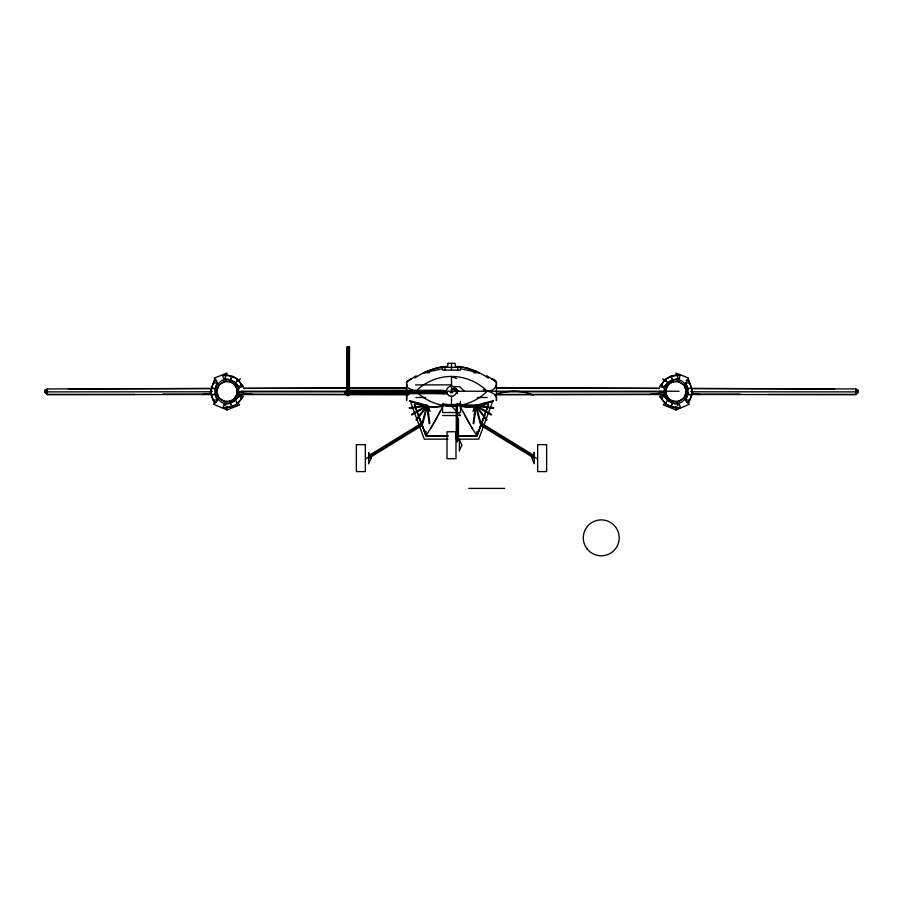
<?xml version="1.0" encoding="UTF-8"?>
<svg xmlns="http://www.w3.org/2000/svg" width="903" height="903" viewBox="0 0 903 903"><rect width="100%" height="100%" fill="white"/><g stroke="black" fill="none" stroke-linecap="round" stroke-linejoin="round"><path stroke-width="1.35" d="M211.189 388.73L214.677 379.824L217.544 382.996L215.535 388.55L215.535 394.453L217.544 399.995C213.785 408.574 210.207 392.41 211.189 388.979M348.806 347.192L348.806 392.004L346.775 390.672L346.775 347.192L349.438 347.192L349.438 390.31L348.806 392.004L347.847 391.642L345.262 393.561L347.35 393.031L347.757 395.627L345.285 393.448L346.786 390.615L349.698 392.342L348.366 391.101L348.366 347.192M349.698 392.342L348.93 391.112L349.111 347.192M349.1 390.92L349.416 347.192M406.598 400.481L406.598 393.855M406.598 390.491L406.598 381.935L416.148 375.795M425.708 431.487L425.708 434.794L425.708 431.205M477.292 431.205L477.292 434.794L477.292 431.487M496.402 400.514L496.402 381.958L486.649 375.682M687.894 392.591L687.883 394.521L685.558 400.108M211.167 392.534L211.178 391.778M691.811 388.595L688.323 379.824L685.456 382.996L687.465 388.55L687.465 394.453L685.456 399.995C688.955 407.682 692.082 395.006 691.822 391.383M211.167 391.71C208.401 386.789 218.887 388.662 213.322 388.55M406.598 383.775L407.558 387.579L413.077 390.412M691.822 393.855L691.811 394.792L687.465 394.453L689.678 394.453M348.795 351.493L348.445 361.268L347.395 351.493L348.795 351.493L348.795 387.41L347.395 387.41L348.445 377.635L348.795 387.41M214.677 379.824L214.09 383.346M688.323 403.167L688.91 399.657M484.685 407.23L484.776 406.576M447.459 367.352L448.046 363.333M346.944 390.604C342.598 391.575 348.073 397.862 347.847 394.43L349.122 393.64L348.976 391.733M350.42 393.64L347.757 395.627L350.42 393.64L349.122 393.64L349.009 392.241L447.29 392.241M477.292 434.794L483.331 418.676M418.416 403.731L418.586 403.088M488.444 404.544L487.88 403.675L478.116 406.113M215.546 388.866L216.709 384.904L221.912 380.4L227.353 379.621M687.454 394.137L686.291 398.099L681.088 402.603L674.281 403.573M488.128 405.594L488.388 404.736M457.708 435.833L477.01 435.833L488.038 405.876M239.837 400.695L237.726 403.528L232.026 406.824L223.018 407.987L224.339 403.923L230.141 402.885L235.254 399.927L239.058 395.424L243.234 396.315L237.974 403.212M662.915 382.545L659.766 386.687L663.942 387.579L667.746 383.064L672.859 380.118L678.661 379.079C684.102 371.664 668.988 376.359 666.279 378.888M227.296 381.427L222.68 382.093L218.278 385.908L216.63 391.496L219.057 398.144L225.186 401.688L232.15 400.458C238.787 396.349 238.787 386.642 232.15 382.545L225.186 381.314L219.057 384.847L216.63 391.496L218.278 397.094L221.799 400.142M675.704 381.427L680.32 382.093L684.722 385.908L686.37 391.496L683.943 398.144L677.814 401.688L670.85 400.458C664.213 396.349 664.213 386.642 670.85 382.545L677.814 381.314L683.943 384.847L686.37 391.496L684.722 397.094L681.201 400.142M231.8 377.24C231.778 375.061 218.549 373.086 224.339 379.079L230.141 380.118L235.254 383.064L239.058 387.579L243.234 386.687L240.085 382.545M671.2 405.763C671.222 407.93 684.451 409.917 678.661 403.923L672.859 402.885L667.746 399.927L663.942 395.424L659.766 396.315L662.915 400.458M483.794 417.412L487.304 407.851L480.791 425.211M492.112 402.885L478.737 439.14L457.787 439.14M217.442 382.883C214.259 388.222 214.259 394.78 217.442 400.108M214.462 380.434L211.189 388.346L212.216 388.55M480.464 426.408L477.326 434.715M688.537 402.557L691.811 394.656L690.784 394.453M487.992 406.045L487.123 406.429M692.703 388.471L855.638 388.967L857.85 390.231L855.638 394.577L700.423 394.498L691.506 393.166M441.714 408.596L443.463 405.323L444.4 405.503A16.841 8.274 0 0 0 458.611 405.515L459.537 405.323L461.286 408.596M441.759 408.517L437.266 416.847M439.219 413.247L440.066 411.678M460.485 401.429C457.268 409.669 471.569 406.316 476.287 406.44M438.169 415.188L439.084 413.506M437.537 416.362L435.472 420.121M436.691 417.897L432.131 426.058M435.043 420.9L426.002 435.799L448.057 435.833M224.339 379.079L225.445 377.161M231.247 378.199L230.141 380.118L232.026 376.179L232.839 376.641M239.058 387.579L240.164 385.66M473.612 408.89L475.542 405.56L476.107 405.887L472.901 411.452M483.432 410.504L483.771 409.939M662.836 397.343L663.942 395.424M671.753 404.804L672.859 402.885L670.974 406.824L665.274 403.528L659.766 396.315M677.555 405.842L678.661 403.923M430.629 428.654L431.284 427.537M857.85 390.231L857.85 392.771L855.638 394.577L855.638 388.967L857.805 390.277L857.387 392.974L855.638 393.968M236.902 394.419L233.753 399.318L229.509 401.259M234.972 400.718L238.685 394.938L238.685 388.064L234.972 382.274M668.028 382.274L664.315 388.064L664.315 394.938L668.028 400.718M666.098 388.583L669.247 383.685L673.491 381.743M240.085 400.458L242.975 396.631M663.31 382.014L666.707 378.639M235.254 383.064C242.06 376.325 227.217 375.75 223.018 375.016M667.746 399.927L665.274 403.528L666.854 404.465M659.766 386.687L665.398 379.395L666.087 380.186M239.205 395.458C236.18 400.864 230.491 404.16 224.294 404.059M663.795 387.545C666.832 382.127 672.509 378.842 678.706 378.933M243.234 396.315L240.717 398.302M236.913 380.186L237.602 379.395L239.837 382.296M666.087 402.806L665.398 403.596L663.163 400.695M349.822 393.031L348.027 395.006L345.905 393.392L347.328 391.134L348.93 391.112M664.269 403.833L663.287 404.86L676.02 409.951L689.384 404.228L686.698 401.677M686.201 380.829L688.752 378.143L676.02 373.041L676.02 374.463M216.302 401.677L213.616 404.228L226.98 409.951L239.713 404.86L238.731 403.833M237.647 381.326L240.333 378.763M660.183 386.191L662.283 384.701M406.598 381.935L411.17 378.763L406.598 382.15M369.338 455.315L422.739 422.457M366.358 458.453L422.13 424.128M369.316 457.934L422.717 425.076M236.146 404.465L237.726 403.528L235.254 399.927M668.028 377.872L665.274 379.474L667.746 383.064M668.355 377.68L670.105 376.664M211.494 393.166L202.577 394.498L47.362 394.577L45.15 392.771L45.15 390.231L47.362 388.967L210.297 388.471M235.807 404.657C232.037 410.391 228.391 399.86 231.247 404.804M45.195 390.277L47.362 389.035L47.362 394.577L45.15 390.231L45.613 392.974L47.362 393.968M45.613 390.965L47.362 389.972M670.161 376.641L670.974 376.179L672.859 380.118L671.753 378.199M409.996 393.29L406.722 396.056L406.598 400.232M857.805 392.76L855.638 393.437M229.96 403.009L233.719 401.293M677.002 376.201L679.982 375.016M669.281 381.709L673.04 379.994M425.787 406.282C428.519 406.316 445.405 409.07 442.515 403.675A33.693 23.828 0 0 0 451.5 404.702A33.693 23.828 0 0 0 460.474 403.675M442.357 405.639L435.517 406.881L428.62 406.7M418.507 393.708A50.421 50.421 0 0 0 487.157 391.236C494.652 392.049 501.413 381.066 491.74 378.696L496.402 381.935M477.822 414.488L478.466 414.319M437.583 367.656L423.834 372.702L429.546 372.725M423.981 372.725L441.432 368.977M212.216 394.453L211.189 394.656L214.677 403.167M690.784 388.55C694.768 387.737 683.029 388.832 689.678 388.55M223.018 407.987L232.139 406.756L231.8 405.763M679.349 375.129L670.861 376.246L671.2 377.24M675.704 401.575L680.32 400.909M663.682 392.624L649.9 394.521M428.022 414.669L428.677 414.59M474.425 406.7L466.964 406.835L460.485 405.594M202.43 394.566L211.449 394.532M406.598 387.895L243.652 388.38L406.598 387.985M68.38 388.967L210.297 388.55M664.597 394.521L496.402 394.577L659.348 394.295M692.703 394.239L740.009 394.159M447.967 363.333L455.033 363.333L455.541 367.352M473.454 372.725L479.166 372.725M215.32 382.996L217.544 382.996M685.456 382.996L687.68 382.996M415.572 384.892L451.5 384.892M451.5 388.73L455.925 388.73L458.555 391.236M451.5 389.532L454.502 389.532L456.297 391.236M349.382 390.344L443.113 390.299M348.987 390.965L445.879 390.965M241.011 391.236L679.056 391.236M209.947 391.496L212.239 391.496M241.722 391.496L244.013 391.496M658.987 391.496L661.278 391.496M690.761 391.496L693.052 391.496M211.618 391.789L47.362 391.879L46.256 392.523L46.256 393.787M239.713 391.812L347.463 391.834M663.287 391.812L496.402 391.789M691.382 391.789L855.638 391.879L856.744 392.523L856.744 393.787M450.145 392.67L452.854 392.67M440.212 393.279L349.935 393.279L350.375 393.64M349.122 393.64L447.29 393.64M47.362 394.464L134.671 394.476M213.322 394.453L215.535 394.453L211.189 394.792L211.167 392.963M768.329 394.476L855.638 394.464M415.843 397.489L425.629 397.489M477.371 397.489L487.157 397.489M215.32 399.995L217.544 399.995M685.456 399.995L687.68 399.995M455.992 412.513L442.515 412.513L442.515 405.029M458.239 412.513L460.485 412.513L460.485 405.029M442.515 415.527L460.485 415.527L458.589 413.518M448.057 436.104L425.99 436.104L414.308 404.431M457.708 436.104L477.01 436.104M448.012 439.14L424.263 439.14L410.888 402.885M468.736 488.399L504.653 488.399M162.992 394.159L210.297 394.239M243.652 394.295L406.598 394.577L238.403 394.521M496.402 387.895L659.348 388.38L496.402 387.985M692.703 388.55L834.62 388.967M700.57 394.566L691.551 394.532M474.323 414.59L474.978 414.669M253.1 394.521L239.318 392.624M461.568 368.977L479.019 372.725M347.113 347.192L347.113 390.886L348.366 391.101M675.647 379.621L681.088 380.4L686.291 384.904L687.454 388.866M222.68 400.909L227.296 401.575M228.719 403.573L221.912 402.603L216.709 398.099L215.546 394.137M678.706 404.059C672.509 404.16 666.82 400.876 663.795 395.458M224.294 378.933C230.491 378.842 236.18 382.127 239.205 387.545M679.982 407.987L670.534 406.564M424.884 406.113L414.714 403.652L414.872 405.594M465.417 367.656L477.315 371.675M424.534 414.319L425.178 414.488M47.362 393.437L45.195 392.76M483.331 389.656C488.534 391.53 498.208 393.245 496.402 400.481M456.591 378.571L451.5 376.472L451.5 386.258M415.877 406.429L414.974 405.921M673.491 401.259L669.247 399.318L666.098 394.419M669.281 401.293L673.04 403.009M223.651 375.129L225.998 376.201M229.96 379.994L233.719 381.709M229.509 381.743L233.753 383.685L236.902 388.583M232.895 376.664L237.049 379.079M855.638 389.972L857.387 390.965M670.308 406.429L667.215 404.679M237.387 379.283L243.234 386.687M480.261 422.457L533.662 455.315M480.87 424.128L536.642 458.453M480.283 425.076L533.684 457.934M660.183 396.812L662.283 398.302M240.717 384.701L242.817 386.191M662.667 378.763L665.353 381.326M464.458 391.236L459.627 386.619L451.5 386.619L451.5 391.236M346.459 393.031L347.847 394.43L349.247 393.031L347.407 391.699L347.407 347.192M216.799 380.829L214.248 378.143L226.98 373.041L226.98 374.463M450.078 404.499L456.704 411.52M236.913 402.806L237.602 403.596M470.869 426.058L477.01 435.833M471.614 427.367L472.325 428.575M677.555 377.161L678.661 379.079M662.836 385.66L663.942 387.579M429.388 408.89L427.458 405.56L426.893 405.887L430.099 411.452M419.229 409.939L419.568 410.504M239.058 395.424L240.164 397.343M224.339 403.923L225.445 405.842M471.027 426.34L466.309 417.897M470.305 425.076L467.144 419.41M466.637 418.495L464.616 414.804M465.734 416.847L463.781 413.247M462.934 411.678L463.916 413.506M463.013 411.824L461.241 408.517M425.708 434.794L415.719 407.919L417.175 411.892M688.323 379.824L691.811 388.346L691.822 390.243M685.558 382.883L687.883 388.482L687.894 392.218M422.073 425.189L419.669 418.676M422.66 426.43L425.685 434.715M688.91 383.346L688.537 380.434M214.09 399.657L214.462 402.557M484.414 403.088L484.584 403.731M418.224 406.576L418.315 407.23M691.833 391.71L691.811 389.746M691.822 390.999L691.811 389.103M676.02 406.237L676.02 409.951M666.301 387.963L666.301 395.04M482.337 405.018L482.337 406.406M463.126 405.018L463.126 406.406M458.464 418.315L458.464 440.382M457.697 367.352L457.697 370.095M457.358 390.909L457.358 393.663M457.358 403.325L457.358 441.939M456.252 404.533L456.252 439.016M451.5 363.333L451.5 370.095M451.5 396.214L451.5 406M444.998 367.352L444.998 370.095M347.847 347.192L347.847 391.033M236.699 387.963L236.699 395.04M226.98 406.237L226.98 409.951M417.468 389.678A50.421 50.421 0 0 1 487.157 391.236M414.748 378.086A63.503 63.503 0 0 1 446.759 366.55M456.241 366.55A63.503 63.503 0 0 1 488.252 378.086M437.741 367.758A25.961 10.001 -0.2 0 1 445.664 366.471M457.347 366.426A25.961 10.001 -0.2 0 1 465.361 367.69M468.747 368.469A25.939 1.908 14.3 0 1 467.698 368.255M494.742 395.074A50.421 50.421 0 0 1 533.323 395.074M475.497 405.684L473.149 423.496L473.804 423.575L476.152 405.774L475.497 405.684M475.87 405.402L475.779 406.057L493.591 408.404L493.681 407.75L475.87 405.402M409.906 400.774L409.736 401.406L427.085 406.045L427.254 405.413L409.906 400.774M426.859 405.639L422.22 422.999L422.852 423.168L427.491 405.808L426.859 405.639M534.283 452.392L531.867 458.114L534.283 463.803L534.283 452.392M371.133 458.114L368.717 463.803L368.717 452.392L371.133 458.114M461.772 445.224L459.367 450.913L459.367 439.501L461.772 445.224M475.994 405.447L475.667 406.011L491.209 415.008L491.537 414.432L475.994 405.447L475.565 405.932L486.491 420.188L487.01 419.782L476.084 405.526M426.916 405.526L415.99 419.782L416.509 420.188L427.435 405.932L426.916 405.526L411.463 414.432L411.791 415.008L427.333 406.011L427.006 405.447M493.094 400.774L475.746 405.413L475.915 406.045L493.264 401.406L493.094 400.774M476.141 405.639L475.509 405.808L480.148 423.168L480.78 422.999L476.141 405.639M427.13 405.402L409.319 407.75L409.409 408.404L427.221 406.057L427.13 405.402M427.503 405.684L426.848 405.774L429.196 423.575L429.851 423.496L427.503 405.684M445.213 392.241L435.438 393.29L445.213 393.64L445.213 392.241M365.184 393.29L355.41 393.64L355.41 392.241L365.184 393.29M460.485 367.352L442.515 367.352L442.515 370.095L460.485 370.095L460.485 367.352M484.516 405.018L460.948 405.018L460.948 406.406L484.516 406.406L484.516 405.018M455.992 431.758L447.008 431.758L447.008 458.701L455.992 458.701L455.992 431.758M365.343 444.648L356.358 444.648L356.358 471.592L365.343 471.592L365.343 444.648M546.642 444.648L537.657 444.648L537.657 471.592L546.642 471.592L546.642 444.648M448.96 395.638A5.079 5.079 0 0 0 456.579 391.236A5.079 5.079 0 0 0 448.96 386.834A5.079 5.079 0 0 0 448.96 395.638M587.006 548.776A17.958 17.958 0 0 0 617.844 544.712A17.958 17.958 0 0 0 598.903 520.038A17.958 17.958 0 0 0 587.006 548.776"/></g></svg>
